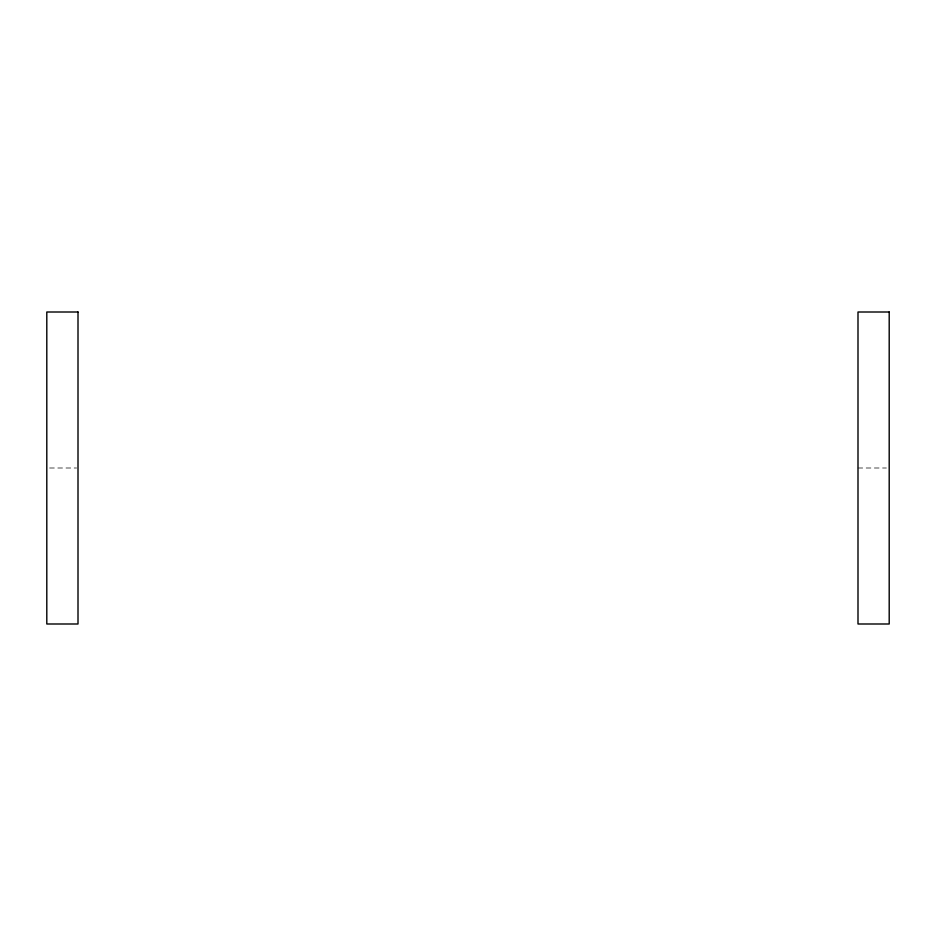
<?xml version="1.0" encoding="UTF-8"?>
<svg xmlns="http://www.w3.org/2000/svg" width="936" height="936" viewBox="0 0 936 936"><rect width="100%" height="100%" fill="white"/><g stroke="black" fill="none" stroke-linecap="round" stroke-linejoin="round"><path stroke-width="0.7" stroke-dasharray="4.68 3.51" d="M49.631 468L76.576 468M857.996 468L886.369 468"/><path stroke-width="1.4" d="M78.004 312.004L46.8 312.004L46.8 623.996L78.004 623.996L78.004 312.004M889.2 312.004L857.996 312.004L857.996 623.996L889.2 623.996L889.2 312.004"/></g></svg>
